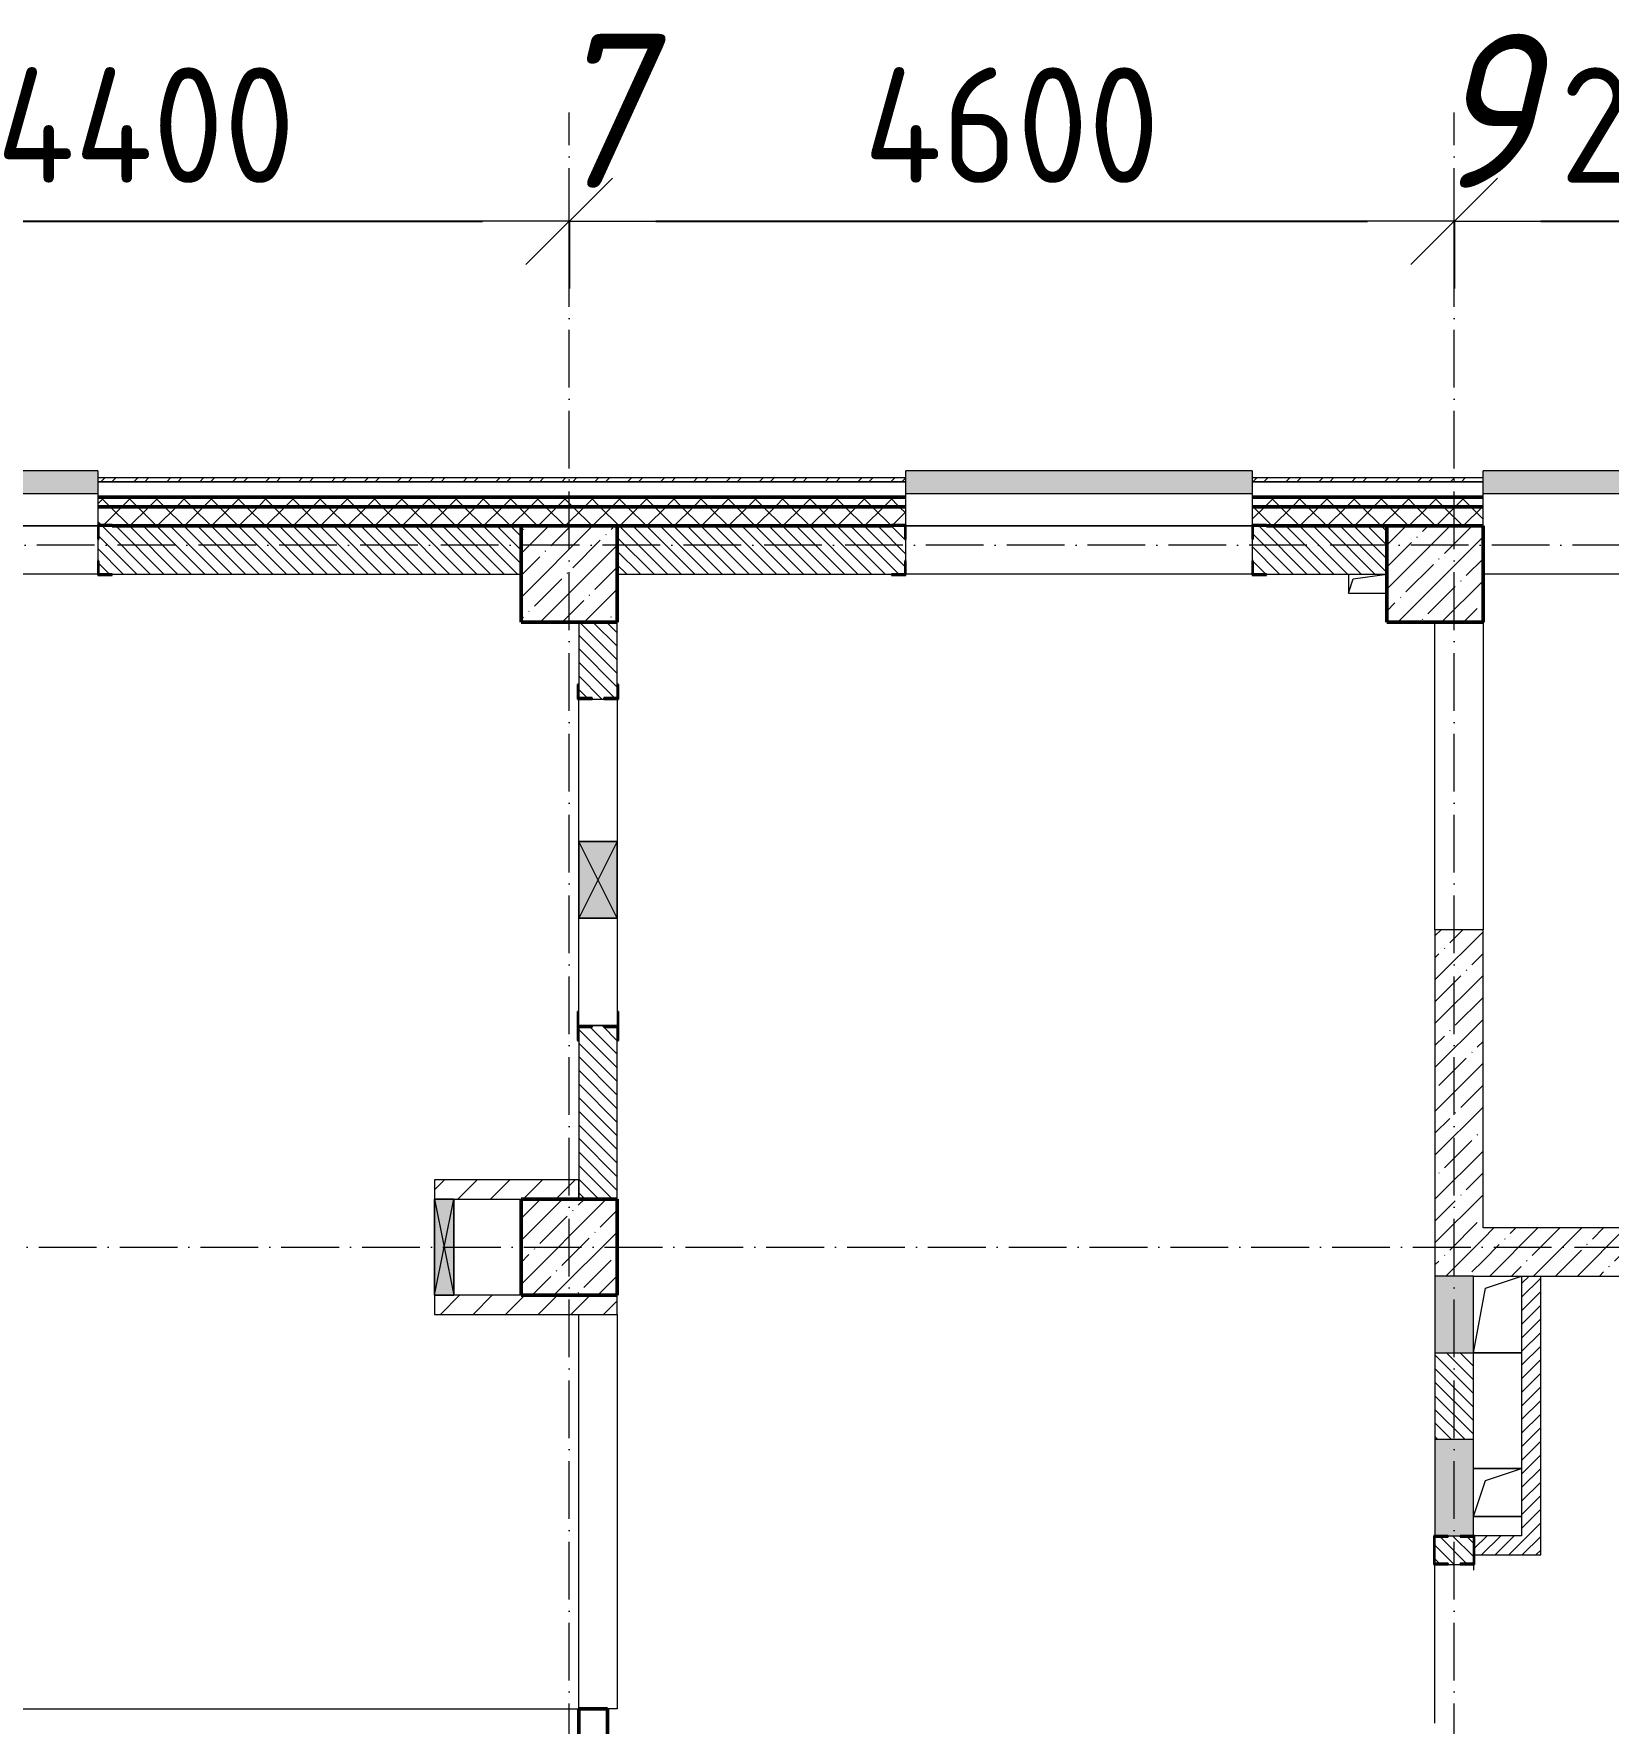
# Model space of a CAD drawing. Header units: millimetres. Extents: x 2294 to 908349, y -83289 to 219220.
# Drawn here: x 172651 to 180834, y 47531 to 56315 of the extents above; entities that cross this region are included whole.
import ezdxf

# ---------------------------------------------------------------- set-up
doc = ezdxf.new("R2010")
doc.units = ezdxf.units.MM
doc.linetypes.add('50_200_ШТРИХ_1Т_ш5_п1_п1_', pattern=[700, 500, -100, 0, -100])
for name, color, linetype, lineweight in [('A-____-____-DIMS', 7, 'Continuous', 9), ('A-DETL-GENF-OTLN', 7, 'Continuous', 9), ('A-FLOR-____-OTLN', 7, 'Continuous', 9), ('A-GENM-____-MCUT', 7, 'Continuous', 25), ('A-GENM-____-OTLN', 7, 'Continuous', 9), ('A-GENM-____-OTLN-1', 7, 'Continuous', 25), ('A-GLAZ-____-OTLN', 7, 'Continuous', 9), ('A-WALL-____-MCUT-1', 7, 'Continuous', 9), ('A-WALL-____-MCUT-2', 7, 'Continuous', 50), ('A-WALL-____-MCUT-3', 7, 'Continuous', 9), ('A-WALL-____-OTLN', 7, 'Continuous', 9), ('A-WALL-____-PATT-1', 7, 'Continuous', 9), ('A-WALL-FNSH-MCUT-1', 7, 'Continuous', 9), ('I-WALL-____-OTLN', 7, 'Continuous', 9), ('S-COLS-____-MCUT', 7, 'Continuous', 50), ('S-COLS-____-OTLN', 7, 'Continuous', 9), ('S-GRID-____-IDEN', 7, 'Continuous', 9), ('S-GRID-____-OTLN-1', 7, '50_200_ШТРИХ_1Т_ш5_п1_п1_', 9)]:
    doc.layers.add(name, color=color, linetype=linetype, lineweight=lineweight)
doc.layers.add('A-GLAZ-____-OTLN-1', color=7, linetype='Continuous', lineweight=9, true_color=0xc0c0c0)
doc.styles.add('ISOCPEUR_I', font='isocpeui.ttf', dxfattribs={"width": 0.9, "height": 2.5})
doc.styles.add('СПДС', font='isocpeur.ttf', dxfattribs={"width": 0.9})
doc.dimstyles.new('Размера А3', dxfattribs={"dimtxt": 800, "dimasz": 450, "dimexe": 350, "dimexo": 100, "dimgap": 200, "dimtad": 1, "dimdec": 0, "dimrnd": 10, "dimzin": 0, "dimdsep": 46, "dimtxsty": 'СПДС', "dimblk": 'ARROWHEAD_6', "dimcen": 1, "dimclrd": 5, "dimclre": 5, "dimclrt": 5, "dimazin": 0, "dimtfac": 1, "dimtdec": 0, "dimtmove": 2, "dimatfit": 3, "dimfxl": 1, "dimtolj": 1, "dimtzin": 0, "dimarcsym": 0})
pattern_1 = [(135, (165583.507, 6025.276), (-35.35534, -35.35534), [])]
pattern_2 = [(45, (165583.51, 6025.28), (-70.71068, 70.71068), []), (135, (165583.51, 6025.28), (-70.71068, -70.71068), [])]
pattern_3 = [(45, (165583.5, 6025.28), (-114.04925, 114.04925), []), (45, (165697.56, 6025.28), (-114.04925, 114.04925), [201.612, -40.322, 3.353, -36.97])]
pattern_4 = [(45, (165583.507, 6025.276), (-35.35534, 35.35534), [])]
pattern_5 = [(45, (165583.51, 6025.28), (-84.8528, 84.8528), [])]

# ---------------------------------------------------------------- blocks, each defined once
blk = doc.blocks.new('ARROWHEAD_6')
at = {"color": 0, "linetype": 'Continuous'}
for p, q in [((-0.5, -0.5), (0.5, 0.5)), ((0, 0), (-1, 0))]:
    blk.add_line(p, q, dxfattribs=at)
blk = doc.blocks.new('*D2787')
at = {"layer": 'A-____-____-DIMS', "color": 0, "lineweight": -2, "transparency": 16777216}
for p, q in [((171033.5, 55346.1), (171033.5, 54990.1)), ((171483.5, 55340.1), (174983.5, 55340.1)), ((175433.5, 55346.1), (175433.5, 54990.1))]:
    blk.add_line(p, q, dxfattribs=at)
at = {"layer": 'Defpoints', "color": 0, "transparency": 16777216}
for p in [(171033.5, 55446.1), (175433.5, 55446.1), (175433.5, 55340.1)]:
    blk.add_point(p, dxfattribs=at)
at = {"layer": 'A-____-____-DIMS', "color": 0, "lineweight": -2, "transparency": 16777216, "xscale": 450, "yscale": 450, "zscale": 450, "rotation": 180}
blk.add_blockref('ARROWHEAD_6', (171033.5, 55340.1), dxfattribs=at)
at = {"layer": 'A-____-____-DIMS', "color": 0, "lineweight": -2, "transparency": 16777216, "xscale": 450, "yscale": 450, "zscale": 450}
blk.add_blockref('ARROWHEAD_6', (175433.5, 55340.1), dxfattribs=at)
at = {"layer": 'A-____-____-DIMS', "color": 0, "transparency": 16777216, "insert": (173233.5, 55840.1), "char_height": 600, "attachment_point": 5, "style": 'СПДС'}
blk.add_mtext('\\A1;4400', dxfattribs=at)
blk = doc.blocks.new('*D2788')
at = {"layer": 'A-____-____-DIMS', "color": 0, "lineweight": -2, "transparency": 16777216}
for p, q in [((175433.5, 55346.1), (175433.5, 54990.1)), ((175883.5, 55340.1), (179583.5, 55340.1)), ((180033.5, 55346.1), (180033.5, 54990.1))]:
    blk.add_line(p, q, dxfattribs=at)
at = {"layer": 'Defpoints', "color": 0, "transparency": 16777216}
for p in [(175433.5, 55446.1), (180033.5, 55446.1), (180033.5, 55340.1)]:
    blk.add_point(p, dxfattribs=at)
at = {"layer": 'A-____-____-DIMS', "color": 0, "lineweight": -2, "transparency": 16777216, "xscale": 450, "yscale": 450, "zscale": 450, "rotation": 180}
blk.add_blockref('ARROWHEAD_6', (175433.5, 55340.1), dxfattribs=at)
at = {"layer": 'A-____-____-DIMS', "color": 0, "lineweight": -2, "transparency": 16777216, "xscale": 450, "yscale": 450, "zscale": 450}
blk.add_blockref('ARROWHEAD_6', (180033.5, 55340.1), dxfattribs=at)
at = {"layer": 'A-____-____-DIMS', "color": 0, "transparency": 16777216, "insert": (177733.5, 55840.1), "char_height": 600, "attachment_point": 5, "style": 'СПДС'}
blk.add_mtext('\\A1;4600', dxfattribs=at)
blk = doc.blocks.new('*D2789')
at = {"layer": 'A-____-____-DIMS', "color": 0, "lineweight": -2, "transparency": 16777216}
for p, q in [((180033.5, 55346.1), (180033.5, 54990.1)), ((180483.5, 55340.1), (182183.5, 55340.1)), ((182633.5, 55346.1), (182633.5, 54990.1))]:
    blk.add_line(p, q, dxfattribs=at)
at = {"layer": 'Defpoints', "color": 0, "transparency": 16777216}
for p in [(180033.5, 55446.1), (182633.5, 55446.1), (182633.5, 55340.1)]:
    blk.add_point(p, dxfattribs=at)
at = {"layer": 'A-____-____-DIMS', "color": 0, "lineweight": -2, "transparency": 16777216, "xscale": 450, "yscale": 450, "zscale": 450, "rotation": 180}
blk.add_blockref('ARROWHEAD_6', (180033.5, 55340.1), dxfattribs=at)
at = {"layer": 'A-____-____-DIMS', "color": 0, "lineweight": -2, "transparency": 16777216, "xscale": 450, "yscale": 450, "zscale": 450}
blk.add_blockref('ARROWHEAD_6', (182633.5, 55340.1), dxfattribs=at)
at = {"layer": 'A-____-____-DIMS', "color": 0, "transparency": 16777216, "insert": (181333.5, 55840.1), "char_height": 600, "attachment_point": 5, "style": 'СПДС'}
blk.add_mtext('\\A1;2600', dxfattribs=at)
blk = doc.blocks.new('BSC_Колонна _Прямоугольная - 500х500-V12-АР1_План отверстий 3 этажа в осях 1-64_А-ГГ')
at = {"layer": 'S-COLS-____-OTLN'}
h = blk.add_hatch(dxfattribs=at)
h.set_pattern_fill('FP_46', color=256, style=0, pattern_type=2)
h.set_pattern_definition([(45, (-9850, -43981.04), (-114.04925, 114.04925), []), (45, (-9735.95, -43981.04), (-114.04925, 114.04925), [201.613, -40.323, 3.353, -36.97])])
h.paths.add_polyline_path([(-250, -250), (250, -250), (250, 250), (-250, 250)], flags=0)
at = {"layer": 'S-COLS-____-MCUT'}
for p, q in [((250, 250), (-250, 250)), ((-250, 250), (-250, -250)), ((250, -250), (250, 250)), ((-250, -250), (250, -250))]:
    blk.add_line(p, q, dxfattribs=at)
blk = doc.blocks.new('BSC_Колонна _Прямоугольная - 500х500-V78-АР1_План отверстий 3 этажа в осях 1-64_А-ГГ')
at = {"layer": 'S-COLS-____-OTLN'}
h = blk.add_hatch(dxfattribs=at)
h.set_pattern_fill('FP_115', color=256, style=0, pattern_type=2)
h.set_pattern_definition([(45, (-9850, -47481.04), (-114.04925, 114.04925), []), (45, (-9735.95, -47481.04), (-114.04925, 114.04925), [201.613, -40.323, 3.353, -36.97])])
h.paths.add_polyline_path([(-250, -250), (250, -250), (250, 250), (-250, 250)], flags=0)
at = {"layer": 'S-COLS-____-MCUT'}
for p, q in [((250, 250), (-250, 250)), ((-250, 250), (-250, -250)), ((250, -250), (250, 250)), ((-250, -250), (250, -250))]:
    blk.add_line(p, q, dxfattribs=at)
blk = doc.blocks.new('Фахверк_СКБ_Уголок - 250_2700-27497298-АР1_План отверстий 3 этажа в осях 1-64_А-ГГ')
at = {"layer": 'A-GENM-____-MCUT'}
for p, q in [((200, 181), (125, 181)), ((125, 181), (125, 106)), ((200, 175), (200, 181)), ((125, 106), (131, 106)), ((131, 106), (131, 175)), ((131, 175), (200, 175)), ((131, -6), (125, -6)), ((125, -6), (125, -81)), ((125, -81), (200, -81)), ((131, -75), (131, -6)), ((200, -75), (131, -75)), ((200, -81), (200, -75))]:
    blk.add_line(p, q, dxfattribs=at)
blk = doc.blocks.new('Фахверк_СКБ_Уголок - 200_3960_зеркало-28268689-АР1_План отверстий 3 этажа в осях 1-64_А-ГГ')
at = {"layer": 'A-GENM-____-MCUT'}
for p, q in [((200, 156), (125, 156)), ((125, 156), (125, 81)), ((131, 81), (131, 150)), ((131, 150), (200, 150)), ((200, 150), (200, 156)), ((125, 81), (131, 81)), ((131, 19), (125, 19)), ((125, 19), (125, -56)), ((131, -50), (131, 19)), ((125, -56), (200, -56)), ((200, -50), (131, -50)), ((200, -56), (200, -50))]:
    blk.add_line(p, q, dxfattribs=at)
blk = doc.blocks.new('154_Стойка_СКБ_Уголок - СМ-2480_200-28346303-АР1_План отверстий 3 этажа в осях 1-64_А-ГГ')
at = {"layer": 'A-GENM-____-MCUT'}
for p, q in [((125, 156), (125, 81)), ((200, 156), (125, 156)), ((131, 81), (131, 150)), ((131, 150), (200, 150)), ((200, 150), (200, 156)), ((125, 81), (131, 81)), ((131, 19), (125, 19)), ((125, 19), (125, -56)), ((131, -50), (131, 19)), ((125, -56), (200, -56)), ((200, -50), (131, -50)), ((200, -56), (200, -50))]:
    blk.add_line(p, q, dxfattribs=at)
blk = doc.blocks.new('Стойка_Влож_Полоса боковая - Полоса-28213942-АР1_План отверстий 3 этажа в осях 1-64_А-ГГ')
at = {"layer": 'A-GENM-____-OTLN'}
for p, q in [((-5, 60), (0, 60)), ((-5, -60), (-5, 60)), ((0, 31), (0, -31)), ((0, -60), (-5, -60))]:
    blk.add_line(p, q, dxfattribs=at)
blk = doc.blocks.new('Стойка_Влож_Уголок_Опорный - Уголок-28213941-АР1_План отверстий 3 этажа в осях 1-64_А-ГГ')
at = {"layer": 'A-GENM-____-OTLN'}
for p, q in [((-212, -6), (-212, 0)), ((0, 0), (0, -6)), ((-212, -75), (-212, -6)), ((-212, -6), (-206, -6)), ((-212, -75), (-206, -75)), ((-6, -6), (0, -6)), ((-6, -75), (0, -75)), ((0, -6), (0, -75))]:
    blk.add_line(p, q, dxfattribs=at)
blk = doc.blocks.new('Фахверк_СКБ_Уголок - 200_3960-28268576-АР1_План отверстий 3 этажа в осях 1-64_А-ГГ')
at = {"layer": 'A-GENM-____-MCUT'}
for p, q in [((200, 156), (125, 156)), ((125, 156), (125, 81)), ((131, 81), (131, 150)), ((131, 150), (200, 150)), ((200, 150), (200, 156)), ((125, 81), (131, 81)), ((131, 19), (125, 19)), ((125, 19), (125, -56)), ((131, -50), (131, 19)), ((125, -56), (200, -56)), ((200, -50), (131, -50)), ((200, -56), (200, -50))]:
    blk.add_line(p, q, dxfattribs=at)
blk = doc.blocks.new('AR_Отверстие Ниша - Лючок-32403984-АР1_План отверстий 3 этажа в осях 1-64_А-ГГ')
at = {"layer": 'A-GLAZ-____-OTLN'}
blk.add_hatch(color=256, dxfattribs=at).paths.add_polyline_path([(200, -100), (200, 100), (-200, 100), (-200, -100), (-104.5, -100)], flags=0)
for p, q in [((200, 100), (-200, 100)), ((-200, 100), (-200, -100)), ((200, -100), (200, 100)), ((-200, -100), (200, -100))]:
    blk.add_line(p, q, dxfattribs=at)
blk = doc.blocks.new('AR_Отверстие Ниша - Лючок-32404007-АР1_План отверстий 3 этажа в осях 1-64_А-ГГ')
at = {"layer": 'A-GLAZ-____-OTLN'}
blk.add_hatch(color=256, dxfattribs=at).paths.add_polyline_path([(250, -100), (250, 100), (-250, 100), (-250, -100)], flags=0)
for p, q in [((250, 100), (-250, 100)), ((-250, 100), (-250, -100)), ((250, -31), (250, 31)), ((-250, -100), (250, -100))]:
    blk.add_line(p, q, dxfattribs=at)
blk = doc.blocks.new('AR_Отверстие прямоугольное _в плите_ - AR_Отверстие прямоугольное _в плите_-30459204-АР1_План отверстий 3 этажа в осях 1-64_А-ГГ')
at = {"layer": 'A-GENM-____-OTLN'}
for p, q in [((-62.5, 137.5), (125, 200)), ((-125, -200), (-62.5, 137.5)), ((-125, -200), (125, -200))]:
    blk.add_line(p, q, dxfattribs=at)
blk = doc.blocks.new('AR_Отверстие прямоугольное _в плите_ - AR_Отверстие прямоугольное _в плите_-30458064-АР1_План отверстий 3 этажа в осях 1-64_А-ГГ')
at = {"layer": 'A-GENM-____-OTLN'}
for p, q in [((125, 125), (-125, 125)), ((-62.5, 62.5), (125, 125)), ((-125, -125), (-62.5, 62.5)), ((-125, -125), (125, -125))]:
    blk.add_line(p, q, dxfattribs=at)
blk = doc.blocks.new('AR_Отверстие прямоугольное _в плите_ - AR_Отверстие прямоугольное _в плите_-V180-АР1_План отверстий 3 этажа в осях 1-64_А-ГГ')
at = {"layer": 'A-GENM-____-OTLN'}
for p, q in [((-100, 50), (-100, -50)), ((-100, -50), (-75, 25)), ((-75, 25), (100, 50)), ((-100, -50), (100, -50))]:
    blk.add_line(p, q, dxfattribs=at)
blk = doc.blocks.new('Отлив_СКБ - Отлив витража_120_НВФ-31885289-АР1_План отверстий 3 этажа в осях 1-64_А-ГГ')
at = {"layer": 'A-GLAZ-____-OTLN-1'}
for points in [[(1000, 2), (1000, 120), (0, 120), (0, 2)], [(1000, 0), (1000, 2), (0, 2), (0, 0)]]:
    blk.add_hatch(color=256, dxfattribs=at).paths.add_polyline_path(points, flags=0)
at = {"layer": 'A-GLAZ-____-OTLN'}
for p, q in [((0, 83), (0, 120)), ((1000, 120), (0, 120)), ((1000, 120), (1000, 83)), ((0, 2), (1000, 2)), ((1000, 0), (0, 0))]:
    blk.add_line(p, q, dxfattribs=at)
blk = doc.blocks.new('Отлив_СКБ - Отлив витража_120_НВФ-V216-АР1_План отверстий 3 этажа в осях 1-64_А-ГГ')
at = {"layer": 'A-GLAZ-____-OTLN-1'}
for points in [[(0, 2), (1800, 2), (1800, 120), (0, 120), (0, 63)], [(0, 0), (1800, 0), (1800, 2), (0, 2)]]:
    blk.add_hatch(color=256, dxfattribs=at).paths.add_polyline_path(points, flags=0)
at = {"layer": 'A-GLAZ-____-OTLN'}
for p, q in [((0, 83), (0, 120)), ((1800, 120), (0, 120)), ((1800, 120), (1800, 83)), ((0, 2), (1800, 2)), ((1800, 0), (0, 0))]:
    blk.add_line(p, q, dxfattribs=at)
blk = doc.blocks.new('BSC_Колонна _Прямоугольная1 - 150х150 _металл_-35311905-АР1_План отверстий 3 этажа в осях 1-64_А-ГГ')
at = {"layer": 'S-COLS-____-MCUT'}
for p, q in [((75, 75), (-75, 75)), ((-75, 75), (-75, -75)), ((75, -75), (75, 75)), ((-75, -75), (75, -75))]:
    blk.add_line(p, q, dxfattribs=at)
blk = doc.blocks.new('AR_Отверстие прямоугольное _в стене__БезПР - AR_Отверстие прямоугольное _в стене__БезПР-36899427-АР1_План отверстий 3 этажа в осях 1-64_А-ГГ')
at = {"layer": 'A-GLAZ-____-OTLN'}
blk.add_hatch(color=256, dxfattribs=at).paths.add_polyline_path([(200, -100), (200, 100), (-200, 100), (-200, -100)], flags=0)
at = {"layer": 'A-DETL-GENF-OTLN'}
for p, q in [((-200, -100), (-200, 100)), ((-200, 100), (200, 100)), ((200, 100), (-200, -100)), ((-200, 100), (200, -100)), ((200, 100), (-200, 100)), ((-200, 100), (-200, -100)), ((200, 100), (200, -100)), ((200, -100), (200, 100)), ((200, -100), (-200, -100)), ((-200, -100), (200, -100))]:
    blk.add_line(p, q, dxfattribs=at)
at = {"layer": 'A-GLAZ-____-OTLN'}
blk.add_line((200, 100), (-200, 100), dxfattribs=at)
blk = doc.blocks.new('AR_Отверстие прямоугольное _в стене__БезПР - AR_Отверстие прямоугольное _в стене__БезПР-36788943-АР1_План отверстий 3 этажа в осях 1-64_А-ГГ')
at = {"layer": 'A-GLAZ-____-OTLN'}
blk.add_hatch(color=256, dxfattribs=at).paths.add_polyline_path([(-250, -50), (250, -50), (250, 50), (-250, 50)], flags=0)
at = {"layer": 'A-DETL-GENF-OTLN'}
for p, q in [((-250, -50), (-250, 50)), ((-250, 50), (250, 50)), ((250, 50), (-250, -50)), ((-250, 50), (250, -50)), ((250, 50), (-250, 50)), ((-250, 50), (-250, -50)), ((250, 50), (250, -50)), ((250, -50), (250, 50)), ((250, -50), (-250, -50)), ((-250, -50), (250, -50))]:
    blk.add_line(p, q, dxfattribs=at)
at = {"layer": 'A-GLAZ-____-OTLN'}
blk.add_line((250, 50), (-250, 50), dxfattribs=at)
blk = doc.blocks.new('3floor')
at = {"layer": 'A-WALL-____-PATT-1'}
h = blk.add_hatch(dxfattribs=at)
h.set_pattern_fill('FP_3', color=256, style=0, pattern_type=2)
h.set_pattern_definition([(45, (165583.51, 6025.28), (-85.53659, 85.53659), []), (45, (165640.53, 6025.28), (-85.53659, 85.53659), [])])
h.paths.add_polyline_path([(189363.5, 53986.3), (189363.5, 54006.3), (181183.5, 54006.3), (181183.5, 53986.3), (186779.4, 53986.3)], flags=0)
h.paths.add_polyline_path([(180183.5, 53986.3), (180183.5, 54006.3), (178983.5, 54006.3), (178983.5, 53986.3), (179709.5, 53986.3)], flags=0)
h.paths.add_polyline_path([(177183.5, 53986.3), (177183.5, 54006.3), (172983.5, 54006.3), (172983.5, 53986.3), (176174.6, 53986.3)], flags=0)
h.paths.add_polyline_path([(171183.5, 53986.3), (171183.5, 54006.3), (162903.5, 54006.3), (162903.5, 53986.3), (170872.2, 53986.3)], flags=0)
h = blk.add_hatch(dxfattribs=at)
h.set_pattern_fill('FP_1', color=256, style=0, pattern_type=2)
h.set_pattern_definition(pattern_2)
h.paths.add_polyline_path([(189363.5, 53856.3), (189363.5, 53906.3), (181183.5, 53906.3), (181183.5, 53856.3), (186779.4, 53856.3)], flags=0)
h.paths.add_polyline_path([(180183.5, 53856.3), (180183.5, 53906.3), (178983.5, 53906.3), (178983.5, 53856.3), (179709.5, 53856.3)], flags=0)
h.paths.add_polyline_path([(177183.5, 53856.3), (177183.5, 53906.3), (172983.5, 53906.3), (172983.5, 53856.3), (176174.6, 53856.3)], flags=0)
h.paths.add_polyline_path([(170872.2, 53856.3), (171183.5, 53856.3), (171183.5, 53906.3), (163033.5, 53906.3), (163033.5, 53856.3), (169104.8, 53856.3)], flags=0)
h = blk.add_hatch(dxfattribs=at)
h.set_pattern_fill('FP_1', color=256, style=0, pattern_type=2)
h.set_pattern_definition(pattern_2)
h.paths.add_polyline_path([(189283.5, 53756.3), (189363.5, 53756.3), (189363.5, 53856.3), (181183.5, 53856.3), (181183.5, 53756.3), (189233.5, 53756.3)], flags=0)
h.paths.add_polyline_path([(180183.5, 53756.3), (180183.5, 53856.3), (178983.5, 53856.3), (178983.5, 53762.3), (179058.5, 53762.3), (179058.5, 53756.3), (179709.5, 53756.3)], flags=0)
h.paths.add_polyline_path([(177108.5, 53756.3), (177108.5, 53762.3), (177183.5, 53762.3), (177183.5, 53856.3), (172983.5, 53856.3), (172983.5, 53762.3), (173058.5, 53762.3), (173058.5, 53756.3), (176174.6, 53756.3)], flags=0)
h.paths.add_polyline_path([(171183.5, 53756.3), (171183.5, 53856.3), (163133.5, 53856.3), (163133.5, 53756.3), (170872.2, 53756.3)], flags=0)
h = blk.add_hatch(dxfattribs=at)
h.set_pattern_fill('FP_6', color=256, style=0, pattern_type=2)
h.set_pattern_definition(pattern_1)
h.paths.add_polyline_path([(175183.5, 53506.3), (175183.5, 53756.3), (172989.5, 53756.3), (172989.5, 53687.3), (172983.5, 53687.3), (172983.5, 53575.3), (172989.5, 53575.3), (172989.5, 53506.3), (174407.2, 53506.3)], flags=0)
h = blk.add_hatch(dxfattribs=at)
h.set_pattern_fill('FP_6', color=256, style=0, pattern_type=2)
h.set_pattern_definition(pattern_1)
h.paths.add_polyline_path([(178989.5, 53506.3), (179683.5, 53506.3), (179683.5, 53756.3), (178989.5, 53756.3), (178989.5, 53687.3), (178983.5, 53687.3), (178983.5, 53575.3), (178989.5, 53575.3)], flags=0)
h.paths.add_polyline_path([(175683.5, 53506.3), (177177.5, 53507.3), (177177.5, 53575.3), (177183.5, 53575.3), (177183.5, 53687.3), (177177.5, 53687.3), (177177.5, 53756.3), (175683.5, 53756.3)], flags=0)
h = blk.add_hatch(dxfattribs=at)
h.set_pattern_fill('FP_6', color=256, style=0, pattern_type=2)
h.set_pattern_definition(pattern_1)
h.paths.add_polyline_path([(175683.5, 50256.3), (175683.5, 51150.3), (175614.5, 51150.3), (175614.5, 51156.3), (175552.5, 51156.3), (175552.5, 51150.3), (175483.5, 51150.3), (175483.5, 50256.3), (175643.5, 50256.3)], flags=0)
h.paths.add_polyline_path([(175614.5, 52856.3), (175614.5, 52862.3), (175683.5, 52862.3), (175683.5, 53256.3), (175483.5, 53256.3), (175483.5, 52862.3), (175552.5, 52862.3), (175552.5, 52856.3)], flags=0)
h = blk.add_hatch(dxfattribs=at)
h.set_pattern_fill('FP_38', color=256, style=0, pattern_type=2)
h.set_pattern_definition(pattern_3)
h.paths.add_polyline_path([(179933.5, 49856.3), (180183.5, 49856.3), (180183.5, 51656.3), (179933.5, 51656.3), (179933.5, 51480.9)], flags=0)
h = blk.add_hatch(dxfattribs=at)
h.set_pattern_fill('FP_4', color=256, style=0, pattern_type=2)
h.set_pattern_definition(pattern_5)
h.paths.add_polyline_path([(175483.5, 50256.3), (175483.5, 50356.3), (174733.5, 50356.3), (174733.5, 50256.3), (175183.5, 50256.3)], flags=0)
h = blk.add_hatch(dxfattribs=at)
h.set_pattern_fill('FP_38', color=256, style=0, pattern_type=2)
h.set_pattern_definition(pattern_3)
h.paths.add_polyline_path([(188633.5, 49856.3), (188633.5, 50106.3), (180183.5, 50106.3), (180183.5, 49856.3), (186779.4, 49856.3)], flags=0)
h = blk.add_hatch(dxfattribs=at)
h.set_pattern_fill('FP_5', color=256, style=0, pattern_type=2)
h.set_pattern_definition(pattern_4)
h.paths.add_polyline_path([(180483.5, 48506.3), (180483.5, 49856.3), (180383.5, 49856.3), (180383.5, 48506.3)], flags=0)
h = blk.add_hatch(dxfattribs=at)
h.set_pattern_fill('FP_4', color=256, style=0, pattern_type=2)
h.set_pattern_definition(pattern_5)
h.paths.add_polyline_path([(174833.5, 49656.3), (175683.5, 49656.3), (175683.5, 49756.3), (174733.5, 49756.3), (174733.5, 49656.3)], flags=0)
h = blk.add_hatch(dxfattribs=at)
h.set_pattern_fill('FP_6', color=256, style=0, pattern_type=2)
h.set_pattern_definition(pattern_1)
h.paths.add_polyline_path([(179973.5, 47406.3), (180133.5, 47406.3), (180133.5, 47456.3), (179933.5, 47456.3), (179933.5, 47406.3)], flags=0)
h.paths.add_polyline_path([(180064.5, 48356.3), (180064.5, 48362.3), (180133.5, 48362.3), (180133.5, 48500.3), (180064.5, 48500.3), (180064.5, 48506.3), (180002.5, 48506.3), (180002.5, 48500.3), (179933.5, 48500.3), (179934.3, 48362.3), (180002.5, 48362.3), (180002.5, 48356.3)], flags=0)
h.paths.add_polyline_path([(180133.5, 49006.3), (180133.5, 49456.3), (179933.5, 49456.3), (179933.5, 49006.3), (180020.2, 49006.3)], flags=0)
h = blk.add_hatch(dxfattribs=at)
h.set_pattern_fill('FP_5', color=256, style=0, pattern_type=2)
h.set_pattern_definition(pattern_4)
h.paths.add_polyline_path([(180139.5, 48406.3), (180483.5, 48406.3), (180483.5, 48506.3), (180139.5, 48506.3), (180139.5, 48408.7)], flags=0)
at = {"layer": 'S-COLS-____-OTLN'}
h = blk.add_hatch(dxfattribs=at)
h.set_pattern_fill('FP_38', color=256, style=0, pattern_type=2)
h.set_pattern_definition(pattern_3)
h.paths.add_polyline_path([(179709.5, 53256.3), (180183.5, 53256.3), (180183.5, 53756.3), (179683.5, 53756.3), (179683.5, 53256.3)], flags=0)
at = {"layer": 'A-FLOR-____-OTLN'}
for p, q in [((180383.5, 49456.3), (180133.5, 49456.3)), ((180133.5, 48856.3), (180383.5, 48856.3)), ((180383.5, 48606.3), (180133.5, 48606.3))]:
    blk.add_line(p, q, dxfattribs=at)
at = {"layer": 'A-WALL-____-MCUT-1'}
for p, q in [((179933.5, 51656.3), (179933.5, 49856.3)), ((180183.5, 51656.3), (179933.5, 51656.3)), ((180183.5, 50106.3), (180183.5, 51656.3)), ((188633.5, 50106.3), (180183.5, 50106.3)), ((180133.5, 49856.3), (188633.5, 49856.3))]:
    blk.add_line(p, q, dxfattribs=at)
at = {"layer": 'A-WALL-____-MCUT-2'}
for p, q in [((177183.5, 53906.3), (172983.5, 53906.3)), ((177183.5, 53856.3), (172983.5, 53856.3)), ((180183.5, 53906.3), (178983.5, 53906.3)), ((180183.5, 53856.3), (178983.5, 53856.3)), ((173058.5, 53756.3), (175183.5, 53756.3)), ((177108.5, 53756.3), (175683.5, 53756.3)), ((179683.5, 53756.3), (179058.5, 53756.3)), ((179683.5, 53506.3), (179683.5, 53756.3))]:
    blk.add_line(p, q, dxfattribs=at)
at = {"layer": 'A-WALL-____-MCUT-3'}
for p, q in [((177183.5, 53986.3), (172983.5, 53986.3)), ((172983.5, 53986.3), (172983.5, 53762.3)), ((177183.5, 53762.3), (177183.5, 53986.3)), ((180183.5, 53986.3), (178983.5, 53986.3)), ((178983.5, 53986.3), (178983.5, 53762.3)), ((180183.5, 53756.3), (180183.5, 53986.3)), ((179683.5, 53756.3), (180183.5, 53756.3)), ((172983.5, 53687.3), (172983.5, 53575.3)), ((177183.5, 53575.3), (177183.5, 53687.3)), ((178983.5, 53687.3), (178983.5, 53575.3)), ((173058.5, 53506.3), (175183.5, 53506.3)), ((175683.5, 53506.3), (177108.5, 53506.3)), ((179058.5, 53506.3), (179683.5, 53506.3)), ((175483.5, 53256.3), (175483.5, 52931.3)), ((175683.5, 52931.3), (175683.5, 53256.3)), ((175552.5, 52856.3), (175614.5, 52856.3)), ((175483.5, 51081.3), (175483.5, 50256.3)), ((175683.5, 50256.3), (175683.5, 51081.3)), ((179933.5, 49456.3), (179933.5, 49006.3)), ((180133.5, 49006.3), (180133.5, 49456.3)), ((180002.5, 48356.3), (180064.5, 48356.3))]:
    blk.add_line(p, q, dxfattribs=at)
at = {"layer": 'A-WALL-____-OTLN'}
for p, q in [((172983.5, 53756.3), (171183.5, 53756.3)), ((171183.5, 53756.3), (172983.5, 53756.3)), ((178983.5, 53756.3), (177183.5, 53756.3)), ((177183.5, 53756.3), (178983.5, 53756.3)), ((172983.5, 53506.3), (171183.5, 53506.3)), ((178983.5, 53506.3), (177183.5, 53506.3)), ((181183.5, 53506.3), (180183.5, 53506.3)), ((179933.5, 51656.3), (179933.5, 53256.3)), ((180183.5, 53256.3), (180183.5, 51656.3))]:
    blk.add_line(p, q, dxfattribs=at)
at = {"layer": 'A-WALL-FNSH-MCUT-1'}
for p, q in [((177183.5, 54006.3), (172983.5, 54006.3)), ((172983.5, 54006.3), (172983.5, 53986.3)), ((172983.5, 53986.3), (177183.5, 53986.3)), ((177183.5, 53986.3), (177183.5, 54006.3)), ((180183.5, 54006.3), (178983.5, 54006.3)), ((178983.5, 54006.3), (178983.5, 53986.3)), ((178983.5, 53986.3), (180183.5, 53986.3)), ((180183.5, 53986.3), (180183.5, 54006.3)), ((175483.5, 50356.3), (174733.5, 50356.3)), ((174733.5, 50356.3), (174733.5, 50256.3)), ((175483.5, 50256.3), (175483.5, 50356.3)), ((174833.5, 50256.3), (175183.5, 50256.3)), ((180383.5, 49856.3), (180383.5, 48506.3)), ((180483.5, 48406.3), (180483.5, 49856.3)), ((174733.5, 49756.3), (174733.5, 49656.3)), ((175183.5, 49756.3), (174833.5, 49756.3)), ((175683.5, 49656.3), (175683.5, 49756.3)), ((174733.5, 49656.3), (175683.5, 49656.3)), ((180383.5, 48506.3), (180139.5, 48506.3)), ((180139.5, 48406.3), (180483.5, 48406.3))]:
    blk.add_line(p, q, dxfattribs=at)
at = {"layer": 'I-WALL-____-OTLN'}
for p, q in [((175483.5, 52116.3), (175483.5, 52856.3)), ((175683.5, 52856.3), (175683.5, 52116.3)), ((175483.5, 51156.3), (175483.5, 51716.3)), ((175683.5, 51716.3), (175683.5, 51156.3)), ((175483.5, 47606.3), (175483.5, 49656.3)), ((175683.5, 49656.3), (175683.5, 47606.3)), ((179933.5, 47531.3), (179933.5, 48356.3)), ((180133.5, 48356.3), (180133.5, 48326.3)), ((171183.5, 47606.3), (175483.5, 47606.3)), ((175683.5, 47606.3), (175633.5, 47606.3))]:
    blk.add_line(p, q, dxfattribs=at)
at = {"layer": 'S-COLS-____-MCUT'}
for p, q in [((180183.5, 53756.3), (179683.5, 53756.3)), ((180183.5, 53256.3), (180183.5, 53756.3)), ((179683.5, 53506.3), (179683.5, 53256.3)), ((179683.5, 53256.3), (180183.5, 53256.3))]:
    blk.add_line(p, q, dxfattribs=at)
at = {"layer": 'S-COLS-____-OTLN'}
blk.add_line((179683.5, 53756.3), (179683.5, 53506.3), dxfattribs=at)
at = {"layer": 'A-GENM-____-OTLN'}
for name, p in [('AR_Отверстие прямоугольное _в плите_ - AR_Отверстие прямоугольное _в плите_-V180-АР1_План отверстий 3 этажа в осях 1-64_А-ГГ', (179583.5, 53456.3)), ('AR_Отверстие прямоугольное _в плите_ - AR_Отверстие прямоугольное _в плите_-30459204-АР1_План отверстий 3 этажа в осях 1-64_А-ГГ', (180258.5, 49656.3)), ('AR_Отверстие прямоугольное _в плите_ - AR_Отверстие прямоугольное _в плите_-30458064-АР1_План отверстий 3 этажа в осях 1-64_А-ГГ', (180258.5, 48731.3))]:
    blk.add_blockref(name, p, dxfattribs=at)
for name, p, rotation in [('Стойка_Влож_Уголок_Опорный - Уголок-28213941-АР1_План отверстий 3 этажа в осях 1-64_А-ГГ', (175477.5, 51156.3), 180), ('Стойка_Влож_Полоса боковая - Полоса-28213942-АР1_План отверстий 3 этажа в осях 1-64_А-ГГ', (175583.5, 51156.3), 269.9999999999999)]:
    blk.add_blockref(name, p, dxfattribs=dict(at, rotation=rotation))
at = {"layer": 'A-GENM-____-OTLN-1'}
for p in [(172858.5, 53581.3), (178858.5, 53581.3)]:
    blk.add_blockref('Фахверк_СКБ_Уголок - 250_2700-27497298-АР1_План отверстий 3 этажа в осях 1-64_А-ГГ', p, dxfattribs=at)
for name, p, rotation in [('Фахверк_СКБ_Уголок - 250_2700-27497298-АР1_План отверстий 3 этажа в осях 1-64_А-ГГ', (177308.5, 53681.3), 180), ('Фахверк_СКБ_Уголок - 200_3960-28268576-АР1_План отверстий 3 этажа в осях 1-64_А-ГГ', (175633.5, 52731.3), 89.99999999999991), ('154_Стойка_СКБ_Уголок - СМ-2480_200-28346303-АР1_План отверстий 3 этажа в осях 1-64_А-ГГ', (175533.5, 51281.3), 269.9999999999999), ('Фахверк_СКБ_Уголок - 200_3960_зеркало-28268689-АР1_План отверстий 3 этажа в осях 1-64_А-ГГ', (179983.5, 48631.3), 270.0000000000007), ('Фахверк_СКБ_Уголок - 200_3960_зеркало-28268689-АР1_План отверстий 3 этажа в осях 1-64_А-ГГ', (180083.5, 48231.3), 90.00000000000071)]:
    blk.add_blockref(name, p, dxfattribs=dict(at, rotation=rotation))
at = {"layer": 'A-GLAZ-____-OTLN'}
for name, p in [('Отлив_СКБ - Отлив витража_120_НВФ-V216-АР1_План отверстий 3 этажа в осях 1-64_А-ГГ', (171183.5, 53923.3)), ('Отлив_СКБ - Отлив витража_120_НВФ-V216-АР1_План отверстий 3 этажа в осях 1-64_А-ГГ', (177183.5, 53923.3)), ('Отлив_СКБ - Отлив витража_120_НВФ-31885289-АР1_План отверстий 3 этажа в осях 1-64_А-ГГ', (180183.5, 53923.3))]:
    blk.add_blockref(name, p, dxfattribs=at)
for name, p, rotation in [('AR_Отверстие прямоугольное _в стене__БезПР - AR_Отверстие прямоугольное _в стене__БезПР-36899427-АР1_План отверстий 3 этажа в осях 1-64_А-ГГ', (175583.5, 51916.3), 269.9999999999999), ('AR_Отверстие прямоугольное _в стене__БезПР - AR_Отверстие прямоугольное _в стене__БезПР-36788943-АР1_План отверстий 3 этажа в осях 1-64_А-ГГ', (174783.5, 50006.3), 89.9999999999999), ('AR_Отверстие Ниша - Лючок-32403984-АР1_План отверстий 3 этажа в осях 1-64_А-ГГ', (180033.5, 49656.3), 270.0000000000007), ('AR_Отверстие Ниша - Лючок-32404007-АР1_План отверстий 3 этажа в осях 1-64_А-ГГ', (180033.5, 48756.3), 270.0000000000007)]:
    blk.add_blockref(name, p, dxfattribs=dict(at, rotation=rotation))
at = {"layer": 'S-COLS-____-OTLN'}
for name, p in [('BSC_Колонна _Прямоугольная - 500х500-V78-АР1_План отверстий 3 этажа в осях 1-64_А-ГГ', (175433.5, 53506.3)), ('BSC_Колонна _Прямоугольная - 500х500-V12-АР1_План отверстий 3 этажа в осях 1-64_А-ГГ', (175433.5, 50006.3))]:
    blk.add_blockref(name, p, dxfattribs=at)
at = {"layer": 'S-COLS-____-OTLN', "rotation": 270.0000000000001}
blk.add_blockref('BSC_Колонна _Прямоугольная1 - 150х150 _металл_-35311905-АР1_План отверстий 3 этажа в осях 1-64_А-ГГ', (175558.5, 47531.3), dxfattribs=at)
blk = doc.blocks.new('3osi')
at = {"layer": 'S-GRID-____-OTLN-1', "color": 251, "ltscale": 0.6, "true_color": 0x636466}
for p, q in [((175433.5, 1542.7), (175433.5, 55906.2)), ((180033.5, 1542.7), (180033.5, 55906.2)), ((192291.2, 53656.3), (160914.7, 53656.3)), ((160914.7, 50006.3), (192291.2, 50006.3))]:
    blk.add_line(p, q, dxfattribs=at)
at = {"layer": 'S-GRID-____-IDEN', "char_height": 800, "width": 202.025, "attachment_point": 1, "style": 'ISOCPEUR_I'}
for s, insert in [('\\fISOCPEUR|b0|i1|c204|p34|;\\W.9;7', (175311.8, 56315)), ('\\fISOCPEUR|b0|i1|c204|p34|;\\W.9;9', (179911.8, 56315))]:
    blk.add_mtext(s, dxfattribs=dict(at, insert=insert))
at = {"layer": 'A-____-____-DIMS'}
for base, p1, p2, picture, middle in [((175433.5, 55340.1), (171033.5, 55446.1), (175433.5, 55446.1), '*D2787', (173233.5, 55840.1)), ((180033.5, 55340.1), (175433.5, 55446.1), (180033.5, 55446.1), '*D2788', (177733.5, 55840.1)), ((182633.5, 55340.1), (180033.5, 55446.1), (182633.5, 55446.1), '*D2789', (181333.5, 55840.1))]:
    dim = blk.add_linear_dim(base=base, p1=p1, p2=p2, dimstyle='Размера А3', override={"dimtxt": 600, "dimclrd": 0, "dimclre": 0, "dimclrt": 0}, dxfattribs=at)
    dim.commit()
    dim.dimension.update_dxf_attribs({"geometry": picture, "text_midpoint": middle})

msp = doc.modelspace()

# ---------------------------------------------------------------- block references
for name in ['3osi', '3floor']:
    msp.add_blockref(name, (0, 0))

doc.saveas('drawing.dxf')
